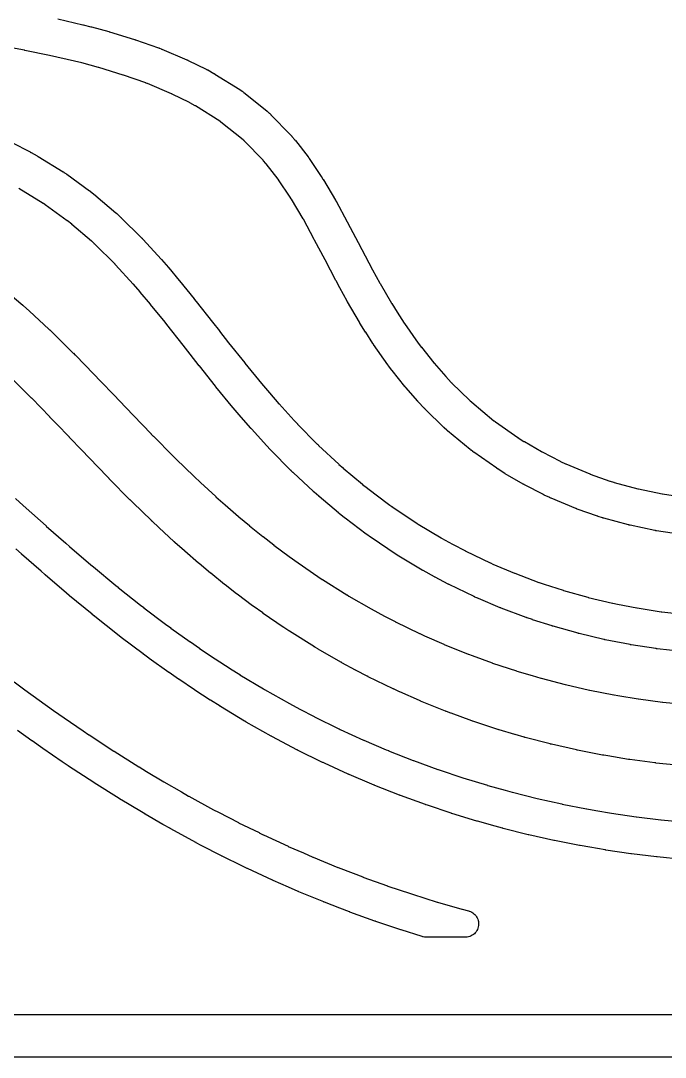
# Model space of a CAD drawing. Header units: metres. Extents: x -22.6 to 22.6, y 1.9 to 79.7.
# Drawn here: x 7.79 to 12.62, y 36.2 to 43.97 of the extents above; entities that cross this region are included whole.
import ezdxf

# ---------------------------------------------------------------- set-up
doc = ezdxf.new("R2010")
doc.units = ezdxf.units.M

msp = doc.modelspace()

# ---------------------------------------------------------------- linework, layer by layer
at = {"layer": 'MARKING'}
for points in [[(8.0697, 43.9865), (8.2572, 43.9437), (8.2579, 43.9435), (8.2595, 43.9431), (8.2605, 43.9429), (8.3183, 43.9286), (8.319, 43.9284), (8.3196, 43.9283), (8.3202, 43.9281), (8.3219, 43.9277), (8.3225, 43.9275), (8.3231, 43.9273), (8.3237, 43.9272), (8.452, 43.8919), (8.4527, 43.8917), (8.4534, 43.8915), (8.4541, 43.8913), (8.4559, 43.8908), (8.4566, 43.8905), (8.4573, 43.8903), (8.458, 43.8901), (8.6448, 43.8328), (8.6457, 43.8325), (8.6466, 43.8322), (8.6474, 43.8319), (8.6498, 43.8312), (8.6507, 43.8309), (8.6515, 43.8306), (8.6524, 43.8303), (8.8241, 43.7704), (8.8251, 43.7701), (8.826, 43.7698), (8.827, 43.7694), (8.8294, 43.7685), (8.8303, 43.7681), (8.8313, 43.7678), (8.8322, 43.7674), (8.8445, 43.7626), (8.8452, 43.7623), (8.8458, 43.7621), (8.8465, 43.7618), (8.8481, 43.7611), (8.8488, 43.7608), (8.8494, 43.7606), (8.8501, 43.7603), (9.0365, 43.6807), (9.0377, 43.6802), (9.0388, 43.6797), (9.0399, 43.6792), (9.0429, 43.6779), (9.044, 43.6773), (9.0451, 43.6768), (9.0462, 43.6763), (9.1826, 43.6099), (9.1839, 43.6092), (9.1853, 43.6085), (9.1866, 43.6079), (9.1899, 43.6061), (9.1912, 43.6054), (9.1925, 43.6047), (9.1938, 43.604), (9.2394, 43.5784), (9.2404, 43.5778), (9.2414, 43.5772), (9.2425, 43.5766), (9.2451, 43.5751), (9.2461, 43.5745), (9.2471, 43.5738), (9.2481, 43.5732), (9.4345, 43.4567), (9.4353, 43.4561), (9.4361, 43.4556), (9.437, 43.4551), (9.4391, 43.4537), (9.4399, 43.4531), (9.4408, 43.4526), (9.4416, 43.452), (9.4509, 43.4457), (9.4526, 43.4445), (9.4542, 43.4434), (9.4558, 43.4422), (9.46, 43.4391), (9.4615, 43.4379), (9.4631, 43.4367), (9.4647, 43.4355), (9.6371, 43.2966), (9.638, 43.2959), (9.6389, 43.2952), (9.6397, 43.2945), (9.6419, 43.2926), (9.6428, 43.2919), (9.6436, 43.2912), (9.6444, 43.2904), (9.6556, 43.2806), (9.6571, 43.2793), (9.6586, 43.2779), (9.66, 43.2766), (9.6637, 43.273), (9.6651, 43.2717), (9.6665, 43.2703), (9.6679, 43.2689), (9.8137, 43.1183), (9.815, 43.1169), (9.8163, 43.1155), (9.8176, 43.1141), (9.8209, 43.1105), (9.8222, 43.109), (9.8234, 43.1076), (9.8246, 43.1061), (9.8467, 43.0796), (9.8472, 43.079), (9.8477, 43.0784), (9.8481, 43.0778), (9.8494, 43.0763), (9.8498, 43.0757), (9.8503, 43.0751), (9.8508, 43.0745), (9.9461, 42.9525), (9.9472, 42.9511), (9.9483, 42.9496), (9.9494, 42.9481), (9.9523, 42.9441), (9.9534, 42.9426), (9.9544, 42.9411), (9.9555, 42.9395), (10.0449, 42.8055), (10.0452, 42.805), (10.0455, 42.8046), (10.0458, 42.8041), (10.0465, 42.803), (10.0468, 42.8025), (10.0471, 42.8021), (10.0474, 42.8016), (10.0576, 42.7856), (10.058, 42.7849), (10.0584, 42.7843), (10.0589, 42.7836), (10.0599, 42.7819), (10.0603, 42.7812), (10.0607, 42.7805), (10.0611, 42.7799), (10.1515, 42.6275), (10.1521, 42.6266), (10.1526, 42.6257), (10.1531, 42.6248), (10.1544, 42.6225), (10.1549, 42.6216), (10.1554, 42.6207), (10.1559, 42.6198), (10.2385, 42.4665), (10.241, 42.462), (10.2412, 42.4617), (10.2415, 42.4611), (10.2417, 42.4607), (10.3209, 42.3113), (10.3211, 42.3108), (10.4014, 42.1575), (10.4019, 42.1566), (10.4298, 42.1056), (10.4847, 42.0055), (10.485, 42.0049), (10.4853, 42.0044), (10.4856, 42.0039), (10.5723, 41.8547), (10.5727, 41.854), (10.5732, 41.8532), (10.5736, 41.8525), (10.6141, 41.7882), (10.6669, 41.7055), (10.6675, 41.7047), (10.668, 41.7038), (10.6686, 41.703), (10.7713, 41.5561), (10.772, 41.5551), (10.7727, 41.5542), (10.7734, 41.5532), (10.795, 41.5251), (10.7955, 41.5245), (10.8882, 41.4084), (10.889, 41.4074), (10.8898, 41.4065), (10.8906, 41.4056), (10.9779, 41.3064), (10.9783, 41.306), (10.9787, 41.3056), (10.9791, 41.3051), (11.0195, 41.2613), (11.0204, 41.2603), (11.0213, 41.2594), (11.0222, 41.2585), (11.1592, 41.1246), (11.1597, 41.124), (11.1603, 41.1235), (11.1608, 41.123), (11.1703, 41.1143), (11.1713, 41.1134), (11.1722, 41.1126), (11.1732, 41.1117), (11.3391, 40.9739), (11.3398, 40.9734), (11.3406, 40.9728), (11.3413, 40.9722), (11.3482, 40.9669), (11.3492, 40.9661), (11.3502, 40.9654), (11.3511, 40.9647), (11.5182, 40.8483), (11.519, 40.8477), (11.5199, 40.8471), (11.5208, 40.8465), (11.5647, 40.8187), (11.5655, 40.8181), (11.5664, 40.8176), (11.5673, 40.817), (11.6968, 40.7421), (11.6978, 40.7416), (11.6988, 40.741), (11.6998, 40.7405), (11.8369, 40.6694), (11.8377, 40.669), (11.8385, 40.6686), (11.8392, 40.6683), (11.8753, 40.6511), (11.8765, 40.6506), (11.8776, 40.6501), (11.8787, 40.6496), (12.0577, 40.5752), (12.0589, 40.5747), (12.0601, 40.5743), (12.0614, 40.5738), (12.2088, 40.5215), (12.2094, 40.5213), (12.21, 40.5211), (12.2106, 40.5209), (12.2364, 40.5124), (12.2377, 40.512), (12.239, 40.5117), (12.2403, 40.5113), (12.418, 40.4635), (12.4194, 40.4631), (12.4207, 40.4628), (12.4221, 40.4625), (12.5992, 40.4253), (12.6006, 40.4251), (12.602, 40.4248), (12.6035, 40.4246), (12.7799, 40.3982)], [(12.7428, 40.1206), (12.558, 40.1482), (12.5566, 40.1485), (12.5552, 40.1487), (12.5537, 40.149), (12.55, 40.1496), (12.5485, 40.1499), (12.5471, 40.1502), (12.5457, 40.1505), (12.3608, 40.1893), (12.3594, 40.1896), (12.358, 40.1899), (12.3567, 40.1902), (12.3531, 40.191), (12.3518, 40.1914), (12.3504, 40.1917), (12.349, 40.1921), (12.1639, 40.2419), (12.1626, 40.2422), (12.1613, 40.2426), (12.16, 40.243), (12.1567, 40.244), (12.1554, 40.2444), (12.1541, 40.2448), (12.1528, 40.2452), (12.1218, 40.2553), (12.1212, 40.2555), (12.1206, 40.2557), (12.1201, 40.2559), (12.1186, 40.2564), (12.118, 40.2566), (12.1174, 40.2568), (12.1168, 40.257), (11.9643, 40.3112), (11.963, 40.3116), (11.9618, 40.3121), (11.9605, 40.3125), (11.9573, 40.3138), (11.9561, 40.3143), (11.9549, 40.3148), (11.9536, 40.3153), (11.7681, 40.3924), (11.7669, 40.3929), (11.7658, 40.3934), (11.7647, 40.3939), (11.7617, 40.3952), (11.7606, 40.3957), (11.7595, 40.3962), (11.7584, 40.3967), (11.7169, 40.4164), (11.7162, 40.4167), (11.7154, 40.4171), (11.7146, 40.4175), (11.7126, 40.4185), (11.7118, 40.4189), (11.711, 40.4193), (11.7103, 40.4197), (11.5681, 40.4934), (11.5671, 40.4939), (11.566, 40.4944), (11.565, 40.495), (11.5624, 40.4964), (11.5614, 40.497), (11.5603, 40.4976), (11.5593, 40.4982), (11.4246, 40.5762), (11.4237, 40.5767), (11.4227, 40.5772), (11.4219, 40.5778), (11.4195, 40.5792), (11.4186, 40.5797), (11.4177, 40.5803), (11.4169, 40.5808), (11.368, 40.6119), (11.3672, 40.6124), (11.3663, 40.613), (11.3654, 40.6136), (11.3631, 40.6151), (11.3622, 40.6157), (11.3614, 40.6163), (11.3605, 40.6169), (11.1883, 40.737), (11.1873, 40.7376), (11.1863, 40.7383), (11.1854, 40.739), (11.1828, 40.7409), (11.1819, 40.7416), (11.1809, 40.7423), (11.18, 40.743), (11.1684, 40.752), (11.1676, 40.7525), (11.1669, 40.7531), (11.1662, 40.7537), (11.1643, 40.7552), (11.1636, 40.7557), (11.1629, 40.7563), (11.1622, 40.7569), (10.9916, 40.8986), (10.9906, 40.8994), (10.9896, 40.9003), (10.9886, 40.9011), (10.9861, 40.9033), (10.9852, 40.9042), (10.9842, 40.905), (10.9833, 40.9059), (10.9696, 40.9185), (10.969, 40.919), (10.9685, 40.9195), (10.9679, 40.92), (10.9665, 40.9214), (10.966, 40.9219), (10.9655, 40.9224), (10.9649, 40.9229), (10.8239, 41.0608), (10.823, 41.0617), (10.8221, 41.0626), (10.8212, 41.0636), (10.8188, 41.066), (10.8179, 41.0669), (10.817, 41.0678), (10.8162, 41.0688), (10.7721, 41.1165), (10.7718, 41.1169), (10.7714, 41.1173), (10.771, 41.1178), (10.77, 41.1189), (10.7696, 41.1193), (10.7692, 41.1197), (10.7688, 41.1202), (10.6782, 41.2231), (10.6774, 41.224), (10.6766, 41.2249), (10.6758, 41.2258), (10.6738, 41.2283), (10.673, 41.2292), (10.6723, 41.2301), (10.6715, 41.2311), (10.5764, 41.3502), (10.576, 41.3507), (10.5751, 41.3519), (10.5745, 41.3526), (10.5497, 41.3847), (10.549, 41.3857), (10.5483, 41.3866), (10.5476, 41.3876), (10.5457, 41.3901), (10.545, 41.391), (10.5443, 41.392), (10.5437, 41.393), (10.4375, 41.545), (10.4369, 41.5458), (10.4363, 41.5467), (10.4357, 41.5475), (10.4342, 41.5497), (10.4337, 41.5506), (10.4331, 41.5514), (10.4326, 41.5523), (10.3785, 41.6369), (10.3783, 41.6371), (10.3779, 41.6377), (10.3777, 41.6381), (10.3353, 41.7055), (10.3349, 41.7062), (10.3344, 41.707), (10.3339, 41.7077), (10.3328, 41.7097), (10.3323, 41.7104), (10.3319, 41.7112), (10.3314, 41.712), (10.2427, 41.8647), (10.2424, 41.8653), (10.242, 41.8658), (10.2417, 41.8663), (10.2409, 41.8677), (10.2406, 41.8683), (10.2403, 41.8688), (10.24, 41.8694), (10.1844, 41.9709), (10.1561, 42.0225), (10.1557, 42.0232), (10.1549, 42.0247), (10.1544, 42.0257), (10.0738, 42.1796), (9.9949, 42.3285), (9.9921, 42.3336), (9.9108, 42.4844), (9.9103, 42.4853), (9.9098, 42.4862), (9.9093, 42.4871), (9.8214, 42.6351), (9.821, 42.6358), (9.8206, 42.6364), (9.8202, 42.6371), (9.812, 42.65), (9.8117, 42.6505), (9.8114, 42.6509), (9.8111, 42.6514), (9.7255, 42.7798), (9.7244, 42.7813), (9.7233, 42.7828), (9.7222, 42.7843), (9.6314, 42.9005), (9.6309, 42.9011), (9.6305, 42.9017), (9.63, 42.9023), (9.6127, 42.9231), (9.6114, 42.9245), (9.6102, 42.926), (9.6089, 42.9273), (9.4706, 43.0701), (9.4692, 43.0715), (9.4678, 43.0728), (9.4664, 43.0742), (9.4616, 43.0783), (9.4608, 43.079), (9.46, 43.0798), (9.4591, 43.0805), (9.2934, 43.2139), (9.2918, 43.2151), (9.2902, 43.2163), (9.2886, 43.2174), (9.2862, 43.2191), (9.2853, 43.2197), (9.2845, 43.2202), (9.2837, 43.2207), (9.1024, 43.3341), (9.1014, 43.3347), (9.1004, 43.3353), (9.0994, 43.3359), (9.0603, 43.3579), (9.059, 43.3586), (9.0577, 43.3592), (9.0564, 43.3599), (8.9268, 43.423), (8.9257, 43.4235), (8.9245, 43.424), (8.9234, 43.4245), (8.7419, 43.502), (8.7413, 43.5023), (8.7406, 43.5025), (8.74, 43.5028), (8.7321, 43.5059), (8.7312, 43.5063), (8.7302, 43.5066), (8.7293, 43.507), (8.5627, 43.565), (8.5619, 43.5653), (8.561, 43.5656), (8.5601, 43.5659), (8.3778, 43.6219), (8.3771, 43.6221), (8.3764, 43.6223), (8.3757, 43.6225), (8.2512, 43.6567), (8.2506, 43.6569), (8.2499, 43.6571), (8.2493, 43.6572), (8.1951, 43.6706), (8.1943, 43.6708), (8.009, 43.7132), (8.0084, 43.7133), (8.0078, 43.7134), (8.0072, 43.7136), (7.8228, 43.7511), (7.8223, 43.7512), (7.8218, 43.7513), (7.8213, 43.7514), (7.6363, 43.785)], [(7.7249, 43.06), (7.8626, 42.9893), (7.8633, 42.9889), (7.8641, 42.9885), (7.8649, 42.988), (7.8669, 42.987), (7.8677, 42.9865), (7.8685, 42.9861), (7.8693, 42.9857), (7.9156, 42.9598), (7.9164, 42.9593), (7.9173, 42.9588), (7.9182, 42.9583), (7.9205, 42.9569), (7.9214, 42.9564), (7.9223, 42.9559), (7.9231, 42.9553), (8.1098, 42.8407), (8.1106, 42.8402), (8.1113, 42.8397), (8.1121, 42.8392), (8.1141, 42.8379), (8.1149, 42.8374), (8.1157, 42.8369), (8.1165, 42.8364), (8.1309, 42.8268), (8.1317, 42.8262), (8.1325, 42.8256), (8.1334, 42.8251), (8.1355, 42.8236), (8.1364, 42.823), (8.1372, 42.8224), (8.138, 42.8218), (8.3079, 42.6983), (8.3087, 42.6978), (8.3095, 42.6972), (8.3103, 42.6966), (8.3123, 42.695), (8.3131, 42.6944), (8.3139, 42.6938), (8.3146, 42.6932), (8.3497, 42.6656), (8.3505, 42.6649), (8.3513, 42.6643), (8.352, 42.6637), (8.354, 42.662), (8.3548, 42.6614), (8.3556, 42.6608), (8.3563, 42.6601), (8.5059, 42.5321), (8.5066, 42.5316), (8.5072, 42.531), (8.5079, 42.5304), (8.5096, 42.5289), (8.5103, 42.5283), (8.5109, 42.5277), (8.5115, 42.5271), (8.5367, 42.504), (8.5374, 42.5034), (8.538, 42.5028), (8.5387, 42.5022), (8.5403, 42.5006), (8.541, 42.5), (8.5416, 42.4994), (8.5422, 42.4988), (8.6976, 42.3457), (8.698, 42.3452), (8.6985, 42.3448), (8.699, 42.3443), (8.7002, 42.3431), (8.7006, 42.3426), (8.7011, 42.3421), (8.7016, 42.3417), (8.7052, 42.3379), (8.7056, 42.3374), (8.7061, 42.3369), (8.7066, 42.3364), (8.7078, 42.3352), (8.7082, 42.3347), (8.7087, 42.3342), (8.7091, 42.3337), (8.8443, 42.1856), (8.8447, 42.1851), (8.845, 42.1847), (8.8454, 42.1843), (8.8464, 42.1832), (8.8468, 42.1827), (8.8472, 42.1823), (8.8475, 42.1819), (8.8992, 42.1226), (8.8995, 42.1222), (8.8999, 42.1218), (8.9002, 42.1214), (8.9011, 42.1204), (8.9015, 42.1199), (8.9018, 42.1195), (8.9022, 42.1191), (8.9798, 42.026), (8.9802, 42.0256), (8.981, 42.0246), (8.9815, 42.024), (9.0915, 41.8883), (9.092, 41.8878), (9.0929, 41.8866), (9.0935, 41.8858), (9.1077, 41.8677), (9.229, 41.7134), (9.2819, 41.6466), (9.2821, 41.6463), (9.2826, 41.6457), (9.283, 41.6452), (9.3503, 41.5586), (9.3506, 41.5581), (9.4709, 41.4067), (9.4711, 41.4064), (9.4719, 41.4054), (9.4727, 41.4044), (9.473, 41.4041), (9.5972, 41.253), (9.5975, 41.2526), (9.5979, 41.2522), (9.5982, 41.2517), (9.6566, 41.1839), (9.7279, 41.1012), (9.7284, 41.1007), (9.7288, 41.1002), (9.7293, 41.0997), (9.8425, 40.9756), (9.8658, 40.9503), (9.8664, 40.9497), (9.8669, 40.9491), (9.8674, 40.9486), (10.0148, 40.7986), (10.0154, 40.7981), (10.0159, 40.7975), (10.0165, 40.797), (10.0246, 40.7893), (10.025, 40.7889), (10.176, 40.6482), (10.1766, 40.6476), (10.1772, 40.6471), (10.1778, 40.6466), (10.2086, 40.6196), (10.2093, 40.6191), (10.353, 40.4979), (10.3536, 40.4974), (10.3542, 40.4969), (10.3548, 40.4964), (10.3921, 40.4669), (10.3926, 40.4665), (10.393, 40.4662), (10.3934, 40.4659), (10.5499, 40.3475), (10.5505, 40.3471), (10.5511, 40.3467), (10.5517, 40.3462), (10.5751, 40.3296), (10.5756, 40.3292), (10.5761, 40.3289), (10.5767, 40.3285), (10.761, 40.2044), (10.7616, 40.204), (10.7622, 40.2037), (10.7628, 40.2033), (10.7695, 40.199), (10.77, 40.1987), (10.7706, 40.1983), (10.7712, 40.198), (10.9433, 40.0953), (10.944, 40.0949), (10.9447, 40.0945), (10.9454, 40.0941), (11.0282, 40.0482), (11.0287, 40.0479), (11.0292, 40.0476), (11.0297, 40.0473), (11.1255, 39.9971), (11.1262, 39.9967), (11.127, 39.9963), (11.1277, 39.9959), (11.3103, 39.9079), (11.311, 39.9075), (11.3118, 39.9071), (11.3126, 39.9068), (11.3309, 39.8987), (11.3317, 39.8984), (11.4924, 39.8308), (11.4933, 39.8304), (11.4941, 39.8301), (11.495, 39.8297), (11.6767, 39.7612), (11.6775, 39.7609), (11.6784, 39.7606), (11.6793, 39.7603), (11.7152, 39.7482), (11.7158, 39.7481), (11.8592, 39.7018), (11.8601, 39.7015), (11.861, 39.7012), (11.8619, 39.7009), (12.0431, 39.65), (12.044, 39.6497), (12.045, 39.6495), (12.0459, 39.6492), (12.227, 39.6058), (12.2279, 39.6056), (12.2289, 39.6054), (12.2298, 39.6052), (12.2664, 39.5979), (12.41, 39.57), (12.411, 39.5698), (12.4119, 39.5697), (12.4129, 39.5695), (12.5938, 39.5416), (12.5948, 39.5415), (12.5957, 39.5413), (12.5967, 39.5412), (12.7775, 39.5204)], [(12.7483, 39.242), (12.562, 39.2634), (12.5611, 39.2635), (12.5601, 39.2636), (12.5592, 39.2637), (12.5567, 39.2641), (12.5557, 39.2642), (12.5547, 39.2643), (12.5538, 39.2645), (12.3675, 39.2932), (12.3666, 39.2934), (12.3656, 39.2935), (12.3647, 39.2937), (12.3622, 39.2941), (12.3613, 39.2943), (12.3603, 39.2944), (12.3594, 39.2946), (12.2138, 39.3228), (12.2133, 39.3229), (12.1723, 39.3311), (12.1714, 39.3313), (12.1704, 39.3315), (12.1695, 39.3317), (12.1671, 39.3322), (12.1661, 39.3324), (12.1652, 39.3327), (12.1643, 39.3329), (11.9779, 39.3776), (11.977, 39.3778), (11.9761, 39.3781), (11.9751, 39.3783), (11.9727, 39.3789), (11.9718, 39.3792), (11.9708, 39.3794), (11.9699, 39.3797), (11.7835, 39.4321), (11.7826, 39.4324), (11.7817, 39.4327), (11.7808, 39.4329), (11.7785, 39.4336), (11.7775, 39.4339), (11.7766, 39.4342), (11.7757, 39.4345), (11.6294, 39.4817), (11.629, 39.4818), (11.6279, 39.4822), (11.6273, 39.4824), (11.5877, 39.4957), (11.5868, 39.496), (11.586, 39.4963), (11.5851, 39.4966), (11.5829, 39.4974), (11.582, 39.4977), (11.5811, 39.498), (11.5803, 39.4983), (11.3938, 39.5687), (11.3929, 39.569), (11.392, 39.5693), (11.3911, 39.5697), (11.3889, 39.5706), (11.388, 39.5709), (11.3871, 39.5713), (11.3863, 39.5717), (11.2227, 39.6405), (11.222, 39.6407), (11.2206, 39.6414), (11.2197, 39.6418), (11.1974, 39.6516), (11.1966, 39.6519), (11.1958, 39.6523), (11.1951, 39.6526), (11.193, 39.6536), (11.1923, 39.6539), (11.1915, 39.6543), (11.1907, 39.6546), (11.0039, 39.7448), (11.0031, 39.7452), (11.0024, 39.7455), (11.0016, 39.7459), (10.9996, 39.7469), (10.9989, 39.7473), (10.9981, 39.7477), (10.9974, 39.7481), (10.8981, 39.8002), (10.8976, 39.8004), (10.8971, 39.8007), (10.8966, 39.801), (10.8954, 39.8017), (10.8949, 39.8019), (10.8944, 39.8022), (10.8939, 39.8025), (10.8077, 39.8503), (10.807, 39.8507), (10.8063, 39.8511), (10.8056, 39.8515), (10.8038, 39.8525), (10.8031, 39.8529), (10.8024, 39.8533), (10.8017, 39.8537), (10.6261, 39.9585), (10.6255, 39.9589), (10.625, 39.9592), (10.6244, 39.9595), (10.6229, 39.9604), (10.6224, 39.9608), (10.6218, 39.9611), (10.6212, 39.9615), (10.6113, 39.9678), (10.6107, 39.9681), (10.6102, 39.9685), (10.6096, 39.9689), (10.6081, 39.9699), (10.6075, 39.9703), (10.6069, 39.9707), (10.6063, 39.971), (10.4189, 40.0972), (10.4183, 40.0976), (10.4178, 40.0979), (10.4173, 40.0983), (10.4159, 40.0992), (10.4154, 40.0996), (10.4149, 40.1), (10.4144, 40.1003), (10.3878, 40.1192), (10.3872, 40.1196), (10.3866, 40.1201), (10.386, 40.1205), (10.3844, 40.1216), (10.3838, 40.1221), (10.3832, 40.1225), (10.3827, 40.123), (10.2233, 40.2434), (10.2229, 40.2438), (10.2225, 40.2441), (10.222, 40.2444), (10.2209, 40.2453), (10.2205, 40.2456), (10.22, 40.246), (10.2196, 40.2463), (10.1794, 40.2781), (10.1788, 40.2786), (10.1781, 40.2791), (10.1775, 40.2796), (10.1759, 40.2809), (10.1753, 40.2814), (10.1747, 40.2819), (10.1741, 40.2824), (10.0283, 40.4054), (10.0278, 40.4058), (10.0266, 40.4069), (10.0258, 40.4075), (9.9919, 40.4372), (9.9913, 40.4377), (9.9907, 40.4382), (9.9901, 40.4388), (9.9886, 40.4402), (9.988, 40.4407), (9.9874, 40.4412), (9.9868, 40.4418), (9.8339, 40.5843), (9.8335, 40.5846), (9.8326, 40.5854), (9.8321, 40.5859), (9.8214, 40.5961), (9.8209, 40.5967), (9.8203, 40.5972), (9.8198, 40.5977), (9.8183, 40.5992), (9.8178, 40.5997), (9.8172, 40.6002), (9.8167, 40.6008), (9.6662, 40.7539), (9.6657, 40.7544), (9.6652, 40.755), (9.6646, 40.7555), (9.6632, 40.757), (9.6627, 40.7576), (9.6621, 40.7581), (9.6616, 40.7587), (9.6373, 40.785), (9.6369, 40.7855), (9.5211, 40.9124), (9.5206, 40.913), (9.5202, 40.9135), (9.5197, 40.914), (9.5185, 40.9153), (9.5181, 40.9158), (9.5176, 40.9163), (9.5172, 40.9169), (9.4447, 41.0008), (9.4446, 41.0009), (9.3849, 41.0703), (9.3846, 41.0708), (9.3842, 41.0712), (9.3839, 41.0716), (9.3829, 41.0727), (9.3826, 41.0732), (9.3822, 41.0736), (9.3819, 41.074), (9.2557, 41.2275), (9.2554, 41.2279), (9.255, 41.2283), (9.2547, 41.2287), (9.2538, 41.2298), (9.2535, 41.2302), (9.2531, 41.2307), (9.2528, 41.2311), (9.252, 41.2322), (9.1312, 41.3842), (9.1309, 41.3846), (9.1303, 41.3854), (9.1299, 41.3859), (9.0628, 41.4722), (9.0098, 41.5392), (9.0095, 41.5395), (8.8877, 41.6945), (8.8876, 41.6946), (8.8742, 41.7117), (8.8737, 41.7123), (8.765, 41.8464), (8.7645, 41.847), (8.6881, 41.9386), (8.6878, 41.939), (8.6874, 41.9394), (8.6871, 41.9398), (8.6375, 41.9967), (8.6371, 41.9972), (8.6367, 41.9976), (8.6363, 41.998), (8.5035, 42.1436), (8.5031, 42.1441), (8.5026, 42.1446), (8.5022, 42.1451), (8.5011, 42.1462), (8.5007, 42.1466), (8.5002, 42.1471), (8.4997, 42.1476), (8.3475, 42.2976), (8.3468, 42.2982), (8.3462, 42.2988), (8.3455, 42.2994), (8.324, 42.3192), (8.3233, 42.3198), (8.3227, 42.3204), (8.322, 42.321), (8.1764, 42.4456), (8.1756, 42.4462), (8.1749, 42.4468), (8.1741, 42.4475), (8.1434, 42.4717), (8.1426, 42.4723), (8.1418, 42.4729), (8.141, 42.4735), (7.9757, 42.5936), (7.9749, 42.5942), (7.974, 42.5948), (7.9732, 42.5954), (7.9633, 42.602), (7.9625, 42.6025), (7.9618, 42.603), (7.961, 42.6034), (7.779, 42.7153)], [(7.6692, 41.9568), (7.807, 41.8405), (7.8075, 41.8401), (7.8081, 41.8396), (7.8086, 41.8391), (7.8121, 41.8361), (7.8126, 41.8356), (7.8132, 41.8351), (7.8137, 41.8346), (7.8545, 41.7982), (7.8549, 41.7977), (7.8569, 41.796), (7.8574, 41.7954), (8.0038, 41.6604), (8.0043, 41.66), (8.0047, 41.6596), (8.0052, 41.6592), (8.008, 41.6565), (8.0085, 41.656), (8.0089, 41.6556), (8.0094, 41.6552), (8.0281, 41.637), (8.0283, 41.6368), (8.0293, 41.6358), (8.0296, 41.6355), (8.1864, 41.481), (8.1866, 41.4808), (8.199, 41.4685), (8.1996, 41.4679), (8.2019, 41.4656), (8.2027, 41.4648), (8.3406, 41.3228), (8.391, 41.2712), (8.3914, 41.2707), (8.3932, 41.2689), (8.3938, 41.2683), (8.4898, 41.167), (8.5813, 41.0719), (8.5816, 41.0716), (8.5829, 41.0702), (8.5832, 41.0698), (8.6377, 41.0121), (8.6381, 41.0117), (8.7701, 40.8753), (8.7703, 40.8751), (8.771, 40.8744), (8.7712, 40.8741), (8.7857, 40.859), (8.7863, 40.8584), (8.9359, 40.7072), (8.9365, 40.7066), (8.9546, 40.6889), (9.0914, 40.5557), (9.0918, 40.5553), (9.0922, 40.555), (9.0926, 40.5546), (9.1396, 40.5107), (9.2537, 40.4051), (9.2541, 40.4047), (9.2545, 40.4043), (9.2549, 40.4039), (9.3235, 40.3432), (9.4248, 40.255), (9.4252, 40.2547), (9.4257, 40.2543), (9.4261, 40.2539), (9.507, 40.1867), (9.5075, 40.1863), (9.6073, 40.1054), (9.6078, 40.105), (9.6082, 40.1047), (9.6087, 40.1043), (9.6894, 40.0418), (9.69, 40.0414), (9.8042, 39.9559), (9.8046, 39.9555), (9.8051, 39.9552), (9.8055, 39.9549), (9.8712, 39.9079), (9.872, 39.9073), (10.0188, 39.8064), (10.0196, 39.8058), (10.0527, 39.784), (10.0532, 39.7837), (10.0536, 39.7834), (10.0541, 39.7831), (10.2375, 39.6678), (10.238, 39.6675), (10.2385, 39.6672), (10.2389, 39.6669), (10.252, 39.6591), (10.2527, 39.6587), (10.4182, 39.5634), (10.4188, 39.5631), (10.4194, 39.5628), (10.42, 39.5625), (10.5189, 39.5091), (10.5195, 39.5088), (10.5989, 39.4673), (10.5995, 39.467), (10.6002, 39.4667), (10.6008, 39.4663), (10.7824, 39.3779), (10.783, 39.3776), (10.7836, 39.3773), (10.7842, 39.377), (10.8194, 39.361), (10.8199, 39.3608), (10.9631, 39.2975), (10.9638, 39.2972), (10.9645, 39.2969), (10.9653, 39.2966), (11.1459, 39.2234), (11.1466, 39.2232), (11.1473, 39.2229), (11.1479, 39.2227), (11.1759, 39.2122), (11.3271, 39.157), (11.3278, 39.1567), (11.3286, 39.1565), (11.3293, 39.1562), (11.5094, 39.0968), (11.5102, 39.0966), (11.5109, 39.0964), (11.5116, 39.0962), (11.6261, 39.0622), (11.6912, 39.0432), (11.6919, 39.043), (11.6926, 39.0428), (11.6933, 39.0426), (11.8735, 38.9957), (11.8742, 38.9955), (11.875, 38.9953), (11.8758, 38.9951), (12.0556, 38.9542), (12.0564, 38.954), (12.0571, 38.9539), (12.0579, 38.9537), (12.2379, 38.9186), (12.2387, 38.9185), (12.2394, 38.9183), (12.2401, 38.9182), (12.2672, 38.9137), (12.4202, 38.8886), (12.4209, 38.8885), (12.4217, 38.8884), (12.4224, 38.8883), (12.6024, 38.8643), (12.6031, 38.8642), (12.6039, 38.8641), (12.6046, 38.864), (12.7846, 38.8456)], [(12.7411, 38.3876), (12.5542, 38.4068), (12.5535, 38.4069), (12.5527, 38.407), (12.552, 38.407), (12.5473, 38.4076), (12.5466, 38.4077), (12.5458, 38.4078), (12.5451, 38.4079), (12.3582, 38.4328), (12.3574, 38.4329), (12.3567, 38.433), (12.3559, 38.4331), (12.3513, 38.4338), (12.3505, 38.4339), (12.3498, 38.434), (12.349, 38.4341), (12.1926, 38.4598), (12.1621, 38.4648), (12.1614, 38.465), (12.1606, 38.4651), (12.1599, 38.4652), (12.1554, 38.466), (12.1547, 38.4662), (12.1539, 38.4663), (12.1532, 38.4664), (11.9663, 38.5029), (11.9655, 38.5031), (11.9648, 38.5032), (11.964, 38.5034), (11.9593, 38.5044), (11.9586, 38.5045), (11.9578, 38.5047), (11.9571, 38.5049), (11.7702, 38.5474), (11.7695, 38.5475), (11.7687, 38.5477), (11.7679, 38.5479), (11.7632, 38.5491), (11.7624, 38.5492), (11.7617, 38.5494), (11.7609, 38.5496), (11.574, 38.5984), (11.5733, 38.5986), (11.5726, 38.5987), (11.5719, 38.5989), (11.5675, 38.6002), (11.5668, 38.6004), (11.566, 38.6006), (11.5653, 38.6008), (11.4973, 38.6207), (11.497, 38.6208), (11.3777, 38.6561), (11.3769, 38.6563), (11.3762, 38.6565), (11.3755, 38.6567), (11.3709, 38.6582), (11.3702, 38.6584), (11.3694, 38.6586), (11.3687, 38.6589), (11.1818, 38.7205), (11.1811, 38.7208), (11.1803, 38.721), (11.1796, 38.7213), (11.1749, 38.7229), (11.1742, 38.7231), (11.1734, 38.7234), (11.1727, 38.7237), (11.0183, 38.7801), (11.018, 38.7802), (11.0169, 38.7806), (11.0166, 38.7807), (10.9843, 38.7927), (10.9836, 38.793), (10.983, 38.7932), (10.9823, 38.7935), (10.9783, 38.7951), (10.9776, 38.7953), (10.9769, 38.7956), (10.9763, 38.7958), (10.7892, 38.8716), (10.7885, 38.8719), (10.7878, 38.8722), (10.7871, 38.8725), (10.7826, 38.8744), (10.7819, 38.8747), (10.7811, 38.875), (10.7804, 38.8753), (10.6332, 38.9404), (10.6328, 38.9406), (10.6312, 38.9413), (10.6306, 38.9415), (10.5912, 38.9595), (10.5906, 38.9597), (10.59, 38.96), (10.5893, 38.9603), (10.5855, 38.9621), (10.5849, 38.9624), (10.5843, 38.9627), (10.5837, 38.963), (10.3964, 39.0542), (10.3958, 39.0545), (10.3952, 39.0548), (10.3946, 39.0552), (10.3907, 39.0571), (10.3901, 39.0574), (10.3895, 39.0577), (10.3889, 39.058), (10.3057, 39.1015), (10.3051, 39.1018), (10.3029, 39.1029), (10.3023, 39.1033), (10.1988, 39.1591), (10.1982, 39.1595), (10.1976, 39.1598), (10.197, 39.1601), (10.1933, 39.1622), (10.1927, 39.1625), (10.1921, 39.1629), (10.1915, 39.1632), (10.0222, 39.2606), (10.0215, 39.261), (10.0189, 39.2625), (10.0182, 39.263), (10.0007, 39.2734), (10.0002, 39.2737), (9.9997, 39.274), (9.9993, 39.2743), (9.9963, 39.2761), (9.9958, 39.2764), (9.9953, 39.2767), (9.9949, 39.277), (9.8071, 39.395), (9.8067, 39.3953), (9.8062, 39.3956), (9.8058, 39.3959), (9.803, 39.3977), (9.8025, 39.398), (9.8021, 39.3983), (9.8016, 39.3986), (9.7652, 39.4226), (9.7645, 39.423), (9.7616, 39.425), (9.7607, 39.4256), (9.6102, 39.529), (9.6095, 39.5295), (9.6067, 39.5315), (9.6058, 39.5321), (9.5357, 39.5824), (9.5352, 39.5827), (9.5348, 39.583), (9.5344, 39.5833), (9.5317, 39.5852), (9.5313, 39.5856), (9.5308, 39.5859), (9.5304, 39.5862), (9.4134, 39.6739), (9.4128, 39.6743), (9.4105, 39.676), (9.4098, 39.6765), (9.3251, 39.7421), (9.3247, 39.7425), (9.3242, 39.7428), (9.3238, 39.7432), (9.321, 39.7453), (9.3206, 39.7457), (9.3201, 39.746), (9.3197, 39.7464), (9.2171, 39.8296), (9.2167, 39.8299), (9.215, 39.8313), (9.2145, 39.8317), (9.1301, 39.9018), (9.1297, 39.9021), (9.1293, 39.9025), (9.1288, 39.9029), (9.1261, 39.9052), (9.1256, 39.9056), (9.1252, 39.906), (9.1248, 39.9063), (9.0217, 39.9961), (9.0214, 39.9963), (9.0203, 39.9973), (9.0199, 39.9976), (8.9481, 40.0612), (8.9477, 40.0615), (8.9473, 40.0619), (8.9469, 40.0623), (8.9443, 40.0646), (8.9438, 40.065), (8.9434, 40.0654), (8.943, 40.0658), (8.8273, 40.173), (8.827, 40.1732), (8.7769, 40.22), (8.7765, 40.2204), (8.7761, 40.2208), (8.7757, 40.2211), (8.7734, 40.2234), (8.773, 40.2237), (8.7726, 40.2241), (8.7722, 40.2245), (8.6337, 40.3594), (8.6146, 40.378), (8.614, 40.3786), (8.6116, 40.3809), (8.6109, 40.3816), (8.4584, 40.5358), (8.4579, 40.5363), (8.4557, 40.5385), (8.4551, 40.5392), (8.4397, 40.5553), (8.3069, 40.6924), (8.3065, 40.6928), (8.3049, 40.6945), (8.3044, 40.695), (8.2497, 40.7531), (8.2493, 40.7534), (8.1585, 40.8478), (8.1583, 40.848), (8.1573, 40.849), (8.157, 40.8494), (8.0614, 40.9503), (8.0609, 40.9508), (8.0114, 41.0016), (8.0113, 41.0017), (7.8747, 41.1422), (7.8741, 41.1429), (7.8637, 41.1532), (7.7079, 41.3067)], [(7.7535, 40.3901), (7.8105, 40.3384), (7.8109, 40.3381), (7.941, 40.2224), (7.9415, 40.2219), (7.9834, 40.1842), (7.9839, 40.1838), (8.1298, 40.0557), (8.13, 40.0555), (8.1582, 40.0306), (8.1588, 40.0301), (8.3178, 39.8938), (8.337, 39.8774), (8.3376, 39.8768), (8.5046, 39.7385), (8.5217, 39.7245), (8.5223, 39.724), (8.691, 39.59), (8.7143, 39.5718), (8.7149, 39.5713), (8.8775, 39.4485), (8.878, 39.4481), (8.917, 39.4193), (8.9176, 39.4189), (9.0633, 39.3148), (9.0639, 39.3144), (9.1324, 39.2669), (9.133, 39.2665), (9.2488, 39.1886), (9.2496, 39.1881), (9.3634, 39.1145), (9.3638, 39.1142), (9.4343, 39.0698), (9.4347, 39.0695), (9.4352, 39.0693), (9.4356, 39.069), (9.6129, 38.9623), (9.6199, 38.9582), (9.6207, 38.9577), (9.8063, 38.8528), (9.8069, 38.8525), (9.8074, 38.8523), (9.8079, 38.852), (9.8849, 38.8109), (9.9914, 38.7551), (9.992, 38.7548), (9.9926, 38.7545), (9.9931, 38.7542), (10.1777, 38.6635), (10.1782, 38.6633), (10.1786, 38.663), (10.1791, 38.6628), (10.1867, 38.6593), (10.3627, 38.5783), (10.3634, 38.578), (10.3641, 38.5777), (10.3648, 38.5774), (10.532, 38.5064), (10.5485, 38.4994), (10.549, 38.4992), (10.5495, 38.499), (10.55, 38.4988), (10.7339, 38.4259), (10.7346, 38.4256), (10.7353, 38.4254), (10.736, 38.4251), (10.9198, 38.3586), (10.9203, 38.3584), (10.9209, 38.3582), (10.9214, 38.3581), (10.9294, 38.3554), (11.1053, 38.2961), (11.106, 38.2959), (11.1067, 38.2957), (11.1074, 38.2955), (11.2908, 38.2395), (11.2915, 38.2393), (11.2921, 38.2392), (11.2927, 38.239), (11.4233, 38.2029), (11.4235, 38.2029), (11.4769, 38.188), (11.4775, 38.1878), (11.4781, 38.1877), (11.4787, 38.1875), (11.6624, 38.1412), (11.663, 38.141), (11.6637, 38.1409), (11.6644, 38.1407), (11.8479, 38.0997), (11.8485, 38.0995), (11.8492, 38.0994), (11.8498, 38.0993), (12.0335, 38.0632), (12.0341, 38.0631), (12.0348, 38.063), (12.0354, 38.0629), (12.1036, 38.0513), (12.1039, 38.0512), (12.2197, 38.0311), (12.2203, 38.031), (12.2209, 38.0309), (12.2215, 38.0308), (12.4053, 38.0035), (12.4059, 38.0034), (12.4065, 38.0033), (12.4072, 38.0033), (12.5909, 37.9807), (12.5915, 37.9807), (12.5922, 37.9806), (12.5928, 37.9805), (12.7766, 37.9627)], [(12.7512, 37.6838), (12.5639, 37.702), (12.5633, 37.7021), (12.5627, 37.7022), (12.5621, 37.7022), (12.5605, 37.7024), (12.5599, 37.7025), (12.5592, 37.7025), (12.5586, 37.7026), (12.3714, 37.7255), (12.3707, 37.7256), (12.3701, 37.7257), (12.3695, 37.7258), (12.3679, 37.726), (12.3672, 37.7261), (12.3666, 37.7262), (12.366, 37.7263), (12.1787, 37.754), (12.1781, 37.7541), (12.1775, 37.7542), (12.1769, 37.7543), (12.1752, 37.7546), (12.1746, 37.7547), (12.174, 37.7548), (12.1734, 37.7549), (12.057, 37.7752), (11.9866, 37.7872), (11.986, 37.7873), (11.9854, 37.7874), (11.9848, 37.7875), (11.9832, 37.7878), (11.9826, 37.7879), (11.982, 37.788), (11.9814, 37.7881), (11.7941, 37.8249), (11.7935, 37.825), (11.7928, 37.8251), (11.7922, 37.8252), (11.7905, 37.8256), (11.7899, 37.8257), (11.7892, 37.8259), (11.7886, 37.826), (11.6014, 37.8679), (11.6007, 37.868), (11.6001, 37.8682), (11.5994, 37.8683), (11.5977, 37.8687), (11.597, 37.8689), (11.5964, 37.8691), (11.5957, 37.8692), (11.4085, 37.9165), (11.4079, 37.9166), (11.4073, 37.9168), (11.4067, 37.9169), (11.4051, 37.9173), (11.4046, 37.9175), (11.404, 37.9177), (11.4034, 37.9178), (11.3491, 37.9329), (11.2164, 37.9696), (11.2158, 37.9697), (11.2152, 37.9699), (11.2145, 37.9701), (11.2128, 37.9706), (11.2122, 37.9708), (11.2116, 37.971), (11.2109, 37.9712), (11.0238, 38.0282), (11.0231, 38.0285), (11.0224, 38.0287), (11.0217, 38.0289), (11.02, 38.0295), (11.0193, 38.0297), (11.0186, 38.0299), (11.0179, 38.0301), (10.8403, 38.0899), (10.8307, 38.0931), (10.8302, 38.0933), (10.8296, 38.0935), (10.8291, 38.0937), (10.8277, 38.0942), (10.8271, 38.0944), (10.8266, 38.0946), (10.826, 38.0948), (10.6388, 38.1625), (10.6381, 38.1628), (10.6374, 38.163), (10.6367, 38.1633), (10.6348, 38.164), (10.6341, 38.1643), (10.6334, 38.1645), (10.6327, 38.1648), (10.4454, 38.239), (10.4449, 38.2392), (10.4444, 38.2394), (10.4439, 38.2397), (10.4425, 38.2402), (10.442, 38.2404), (10.4415, 38.2406), (10.441, 38.2408), (10.4233, 38.2483), (10.4231, 38.2484), (10.2534, 38.3205), (10.2527, 38.3208), (10.252, 38.3211), (10.2514, 38.3214), (10.2496, 38.3221), (10.2489, 38.3224), (10.2483, 38.3228), (10.2476, 38.3231), (10.0701, 38.4047), (10.0697, 38.4049), (10.0597, 38.4096), (10.0592, 38.4098), (10.0587, 38.41), (10.0582, 38.4103), (10.057, 38.4109), (10.0565, 38.4111), (10.056, 38.4113), (10.0555, 38.4115), (9.868, 38.5037), (9.8674, 38.504), (9.8668, 38.5043), (9.8663, 38.5046), (9.8647, 38.5053), (9.8642, 38.5056), (9.8636, 38.5059), (9.863, 38.5062), (9.7557, 38.5625), (9.7551, 38.5628), (9.6747, 38.6057), (9.6741, 38.606), (9.6736, 38.6063), (9.6731, 38.6066), (9.6717, 38.6073), (9.6712, 38.6076), (9.6706, 38.6079), (9.6701, 38.6082), (9.4825, 38.7142), (9.4818, 38.7146), (9.4804, 38.7154), (9.4796, 38.7159), (9.4715, 38.7206), (9.4711, 38.7208), (9.4704, 38.7213), (9.4699, 38.7216), (9.29, 38.8298), (9.2896, 38.8301), (9.2891, 38.8304), (9.2887, 38.8306), (9.2875, 38.8313), (9.2871, 38.8316), (9.2866, 38.8319), (9.2862, 38.8321), (9.2142, 38.8775), (9.2138, 38.8778), (9.2129, 38.8783), (9.2124, 38.8787), (9.097, 38.9533), (9.0964, 38.9537), (9.0951, 38.9546), (9.0942, 38.9552), (8.9763, 39.0344), (8.9759, 39.0347), (8.9749, 39.0354), (8.9742, 39.0359), (8.9041, 39.0844), (8.9036, 39.0848), (8.9025, 39.0855), (8.9018, 39.086), (8.7544, 39.1914), (8.7539, 39.1917), (8.7528, 39.1925), (8.7521, 39.193), (8.7115, 39.223), (8.7111, 39.2233), (8.7102, 39.2239), (8.7097, 39.2243), (8.5457, 39.3482), (8.5452, 39.3486), (8.544, 39.3495), (8.5433, 39.3501), (8.5191, 39.3689), (8.5189, 39.3692), (8.5183, 39.3696), (8.5179, 39.3699), (8.3478, 39.505), (8.3473, 39.5054), (8.3461, 39.5063), (8.3454, 39.5069), (8.3274, 39.5217), (8.3271, 39.522), (8.1586, 39.6615), (8.1581, 39.662), (8.157, 39.6629), (8.1563, 39.6635), (8.1358, 39.681), (7.9762, 39.8178), (7.9758, 39.8182), (7.9747, 39.8191), (7.9741, 39.8196), (7.9454, 39.845), (7.7988, 39.9736), (7.7984, 39.974), (7.7976, 39.9748), (7.797, 39.9753), (7.7557, 40.0125)], [(7.7423, 39.0148), (7.8234, 38.9551), (7.9296, 38.8784), (8.0374, 38.8016), (8.117, 38.7459), (8.1174, 38.7457), (8.2596, 38.6483), (8.3038, 38.6185), (8.3043, 38.6182), (8.491, 38.4959), (8.4917, 38.4955), (8.6781, 38.3777), (8.6788, 38.3773), (8.7358, 38.3427), (8.8644, 38.2654), (8.8648, 38.2651), (8.8653, 38.2648), (8.8657, 38.2646), (8.9965, 38.1896), (9.0507, 38.1586), (9.0516, 38.1581), (9.2375, 38.0568), (9.2383, 38.0563), (9.2747, 38.0374), (9.4237, 37.9599), (9.4242, 37.9596), (9.4248, 37.9593), (9.4254, 37.959), (9.5784, 37.8844), (9.5785, 37.8843), (9.6102, 37.8688), (9.6111, 37.8684), (9.7963, 37.7821), (9.7969, 37.7818), (9.7975, 37.7816), (9.7981, 37.7813), (9.9108, 37.7323), (9.9111, 37.7322), (9.9829, 37.7007), (9.9834, 37.7005), (9.9839, 37.7002), (9.9844, 37.7), (10.1688, 37.6241), (10.1694, 37.6238), (10.17, 37.6236), (10.1706, 37.6234), (10.2839, 37.58), (10.2844, 37.5798), (10.3555, 37.5522), (10.3561, 37.552), (10.3566, 37.5518), (10.3571, 37.5516), (10.5412, 37.4849), (10.5418, 37.4846), (10.5425, 37.4844), (10.5431, 37.4842), (10.7142, 37.4274), (10.7147, 37.4272), (10.7282, 37.4227), (10.7291, 37.4223), (10.9141, 37.3637), (10.9147, 37.3635), (10.9153, 37.3633), (10.916, 37.3631), (11.0999, 37.3101), (11.1005, 37.31), (11.101, 37.3098), (11.1016, 37.3097), (11.1485, 37.2974), (11.1533, 37.296), (11.155, 37.2954), (11.1643, 37.292), (11.1732, 37.2876), (11.1817, 37.2823), (11.1896, 37.2763), (11.1968, 37.2695), (11.2033, 37.262), (11.2091, 37.2539), (11.214, 37.2452), (11.2181, 37.2362), (11.2212, 37.2267), (11.2234, 37.217), (11.2245, 37.2071), (11.2248, 37.1972), (11.224, 37.1873), (11.2222, 37.1775), (11.2195, 37.1679), (11.2158, 37.1587), (11.2113, 37.1499), (11.2058, 37.1415), (11.1996, 37.1338), (11.1927, 37.1267), (11.185, 37.1203), (11.1768, 37.1147), (11.1681, 37.1099), (11.1589, 37.1061), (11.1494, 37.1032), (11.1397, 37.1012), (11.1298, 37.1002), (11.128, 37.1001), (11.123, 37.1), (10.8373, 37.1), (10.8322, 37.1001), (10.8297, 37.1003), (10.8195, 37.1013), (10.8095, 37.1034), (10.807, 37.104), (10.8021, 37.1055), (10.6439, 37.1556), (10.6431, 37.1559), (10.6414, 37.1564), (10.6403, 37.1568), (10.6267, 37.1614), (10.4531, 37.2191), (10.4524, 37.2193), (10.4518, 37.2195), (10.4512, 37.2197), (10.4495, 37.2203), (10.4488, 37.2205), (10.4482, 37.2207), (10.4476, 37.221), (10.2602, 37.2889), (10.2597, 37.2891), (10.2591, 37.2893), (10.2586, 37.2895), (10.2572, 37.29), (10.2567, 37.2902), (10.2562, 37.2904), (10.2556, 37.2906), (10.1845, 37.3182), (10.0689, 37.3625), (10.0683, 37.3627), (10.0677, 37.3629), (10.0671, 37.3632), (10.0656, 37.3638), (10.065, 37.364), (10.0644, 37.3643), (10.0638, 37.3645), (9.8763, 37.4417), (9.8758, 37.4419), (9.8753, 37.4422), (9.8748, 37.4424), (9.8734, 37.443), (9.8729, 37.4432), (9.8724, 37.4434), (9.8718, 37.4436), (9.7996, 37.4753), (9.6848, 37.5252), (9.6842, 37.5255), (9.6836, 37.5258), (9.683, 37.526), (9.6815, 37.5267), (9.6809, 37.527), (9.6803, 37.5272), (9.6798, 37.5275), (9.4923, 37.6148), (9.4916, 37.6152), (9.49, 37.6159), (9.489, 37.6164), (9.4558, 37.6327), (9.301, 37.7082), (9.3004, 37.7085), (9.2998, 37.7087), (9.2993, 37.709), (9.2978, 37.7098), (9.2972, 37.7101), (9.2966, 37.7104), (9.296, 37.7107), (9.1455, 37.789), (9.1085, 37.8083), (9.1078, 37.8086), (9.1063, 37.8094), (9.1053, 37.81), (8.917, 37.9126), (8.9163, 37.913), (8.9148, 37.9138), (8.9138, 37.9144), (8.858, 37.9462), (8.8578, 37.9463), (8.7251, 38.0224), (8.7247, 38.0227), (8.7242, 38.0229), (8.7238, 38.0232), (8.7227, 38.0239), (8.7222, 38.0241), (8.7218, 38.0244), (8.7214, 38.0247), (8.592, 38.1024), (8.5916, 38.1027), (8.5331, 38.1382), (8.5324, 38.1386), (8.5311, 38.1394), (8.5302, 38.14), (8.3421, 38.2588), (8.3418, 38.259), (8.341, 38.2595), (8.3405, 38.2598), (8.3397, 38.2603), (8.3391, 38.2607), (8.1506, 38.3841), (8.1501, 38.3844), (8.1491, 38.3851), (8.1485, 38.3855), (8.1039, 38.4156), (8.1033, 38.416), (7.959, 38.5148), (7.9586, 38.515), (7.9579, 38.5155), (7.9574, 38.5159), (7.8773, 38.5719), (7.8771, 38.5721), (7.8765, 38.5725), (7.8761, 38.5728), (7.7676, 38.65)], [(-18.5895, 36.52), (18.5895, 36.52)], [(18.6, 36.2), (-18.6, 36.2)]]:
    msp.add_lwpolyline(points, dxfattribs=at)

doc.saveas('drawing.dxf')
